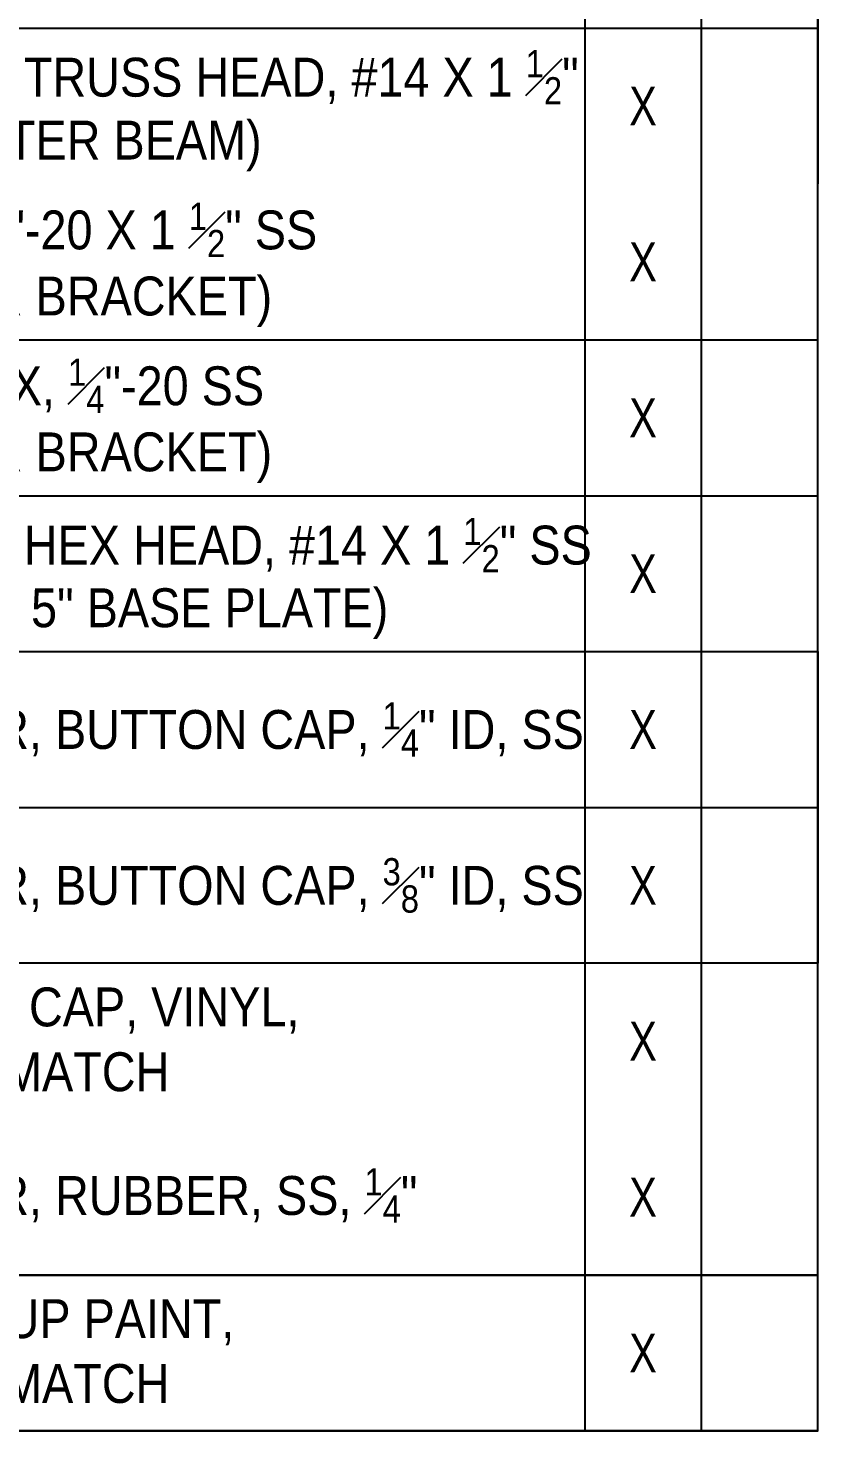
# Model space of a CAD drawing. Header units: inches. Extents: x -333 to 1223, y -450 to 45.
# Drawn here: x -126.8 to -86.1, y -399.3 to -327.2 of the extents above; entities that cross this region are included whole.
import ezdxf
from ezdxf.enums import TextEntityAlignment as Align

# ---------------------------------------------------------------- set-up
doc = ezdxf.new("R2010")
doc.units = ezdxf.units.IN
doc.header["$MEASUREMENT"] = 0
doc.layers.add('NOTES', color=7, linetype='Continuous')
doc.layers.add('PL', color=252, linetype='Continuous')
doc.styles.add('Schedule', font='GOTHIC.TTF', dxfattribs={"width": 0.9})

# ---------------------------------------------------------------- blocks, each defined once
blk = doc.blocks.new('*U286')
blk.add_lwpolyline([(81.27, 0), (9, 0), (9, -120.218), (81.27, -120.218)], close=True)
blk = doc.blocks.new('16-47-BLOCK-1')
for p, q in [((60.27, 0), (60.27, -8.015)), ((66.27, 0), (66.27, -8.015))]:
    blk.add_line(p, q)
blk.add_lwpolyline([(0, -8.015), (0, 0), (72.27, 0), (72.27, -8.015)])
at = {"layer": 'NOTES', "style": 'Schedule', "width": 0.8}
blk.add_attdef('QTY', text='', height=2, dxfattribs=at).set_placement((63.27, -4.007), align=Align.MIDDLE_CENTER)
at = {"layer": 'NOTES', "style": 'Schedule', "width": 0.9}
blk.add_attdef('DESC.', text='', height=2, dxfattribs=at).set_placement((21.12, -5.471), align=Align.MIDDLE_LEFT)
blk = doc.blocks.new('CANOPY-SCREW-14X1.5-TRUSS-1')
for p, q in [((60.27, 0), (60.27, -8.015)), ((66.27, 0), (66.27, -8.015))]:
    blk.add_line(p, q)
blk.add_lwpolyline([(0, -8.015), (0, 0), (72.27, 0), (72.27, -8.015)])
at = {"layer": 'NOTES', "insert": (21.12, -4.007), "char_height": 2, "width": 39.15042, "attachment_point": 4, "style": 'Schedule'}
blk.add_mtext('\\A1;SCREW, TRUSS HEAD, #14 X 1 {\\H0.7x;\\S1#2;}" SS', dxfattribs=at)
at = {"layer": 'NOTES', "style": 'Schedule', "width": 0.8}
blk.add_attdef('X', text='', height=2, dxfattribs=at).set_placement((63.27, -4.007), align=Align.MIDDLE_CENTER)
at = {"layer": 'NOTES', "style": 'Schedule', "width": 0.9}
blk.add_attdef('DESC.', text='', height=2, dxfattribs=at).set_placement((24.664, -5.762), align=Align.MIDDLE_LEFT)
blk = doc.blocks.new('60-28-BLOCK-1')
for p, q in [((60.27, 0), (60.27, -8.015)), ((66.27, 0), (66.27, -8.015))]:
    blk.add_line(p, q)
blk.add_lwpolyline([(0, 0), (0, -8.015), (72.27, -8.015), (72.27, 0)])
at = {"layer": 'NOTES', "insert": (21.12, -4.007), "char_height": 2, "width": 39.15042, "attachment_point": 4, "style": 'Schedule'}
blk.add_mtext('\\A1;SCREW, HEX HEAD, #14 X 1 {\\H0.7x;\\S1#2;}" SS\\PTEK', dxfattribs=at)
at = {"layer": 'NOTES', "style": 'Schedule', "width": 0.8}
blk.add_attdef('X', text='', height=2, dxfattribs=at).set_placement((63.27, -4.007), align=Align.MIDDLE_CENTER)
at = {"layer": 'NOTES', "style": 'Schedule', "width": 0.9}
blk.add_attdef('DESC.', text='', height=2, dxfattribs=at).set_placement((25.851, -5.762), align=Align.MIDDLE_LEFT)
blk = doc.blocks.new('TOUCH-UP PAINT-COLOR MATCH')
for p, q in [((60.27, 0), (60.27, -8.015)), ((66.27, 0), (66.27, -8.015)), ((72.27, -8.015), (0, -8.015))]:
    blk.add_line(p, q)
blk.add_lwpolyline([(72.27, -8.015), (72.27, 0), (0, 0), (0, -8.015)])
at = {"layer": 'NOTES', "insert": (21.12, -3.923), "char_height": 2, "width": 39.15042, "attachment_point": 4, "style": 'Schedule'}
blk.add_mtext('\\A1;TOUCH-UP PAINT,\\PCOLOR MATCH', dxfattribs=at)
at = {"layer": 'NOTES', "style": 'Schedule'}
blk.add_attdef('PN', text='', height=2, dxfattribs=at).set_placement((5.755, -3.979), align=Align.MIDDLE_CENTER)
at = {"layer": 'NOTES', "style": 'Schedule', "width": 0.8}
blk.add_attdef('QTY', text='', height=2, dxfattribs=at).set_placement((63.27, -4.007), align=Align.MIDDLE_CENTER)
blk = doc.blocks.new('16-25-BLOCK-1')
for p, q in [((60.27, 0), (60.27, -8.015)), ((66.27, 0), (66.27, -8.015))]:
    blk.add_line(p, q)
blk.add_lwpolyline([(0, -8.015), (0, 0), (72.27, 0), (72.27, -8.015)])
at = {"layer": 'NOTES', "insert": (21.12, -4.007), "char_height": 2, "width": 39.15042, "attachment_point": 4, "style": 'Schedule'}
blk.add_mtext('\\A1;WASHER, BUTTON CAP, {\\H0.7x;\\S1#4;}" ID, SS', dxfattribs=at)
at = {"layer": 'NOTES', "style": 'Schedule', "width": 0.8}
blk.add_attdef('QTY', text='', height=2, dxfattribs=at).set_placement((63.27, -4.007), align=Align.MIDDLE_CENTER)
blk = doc.blocks.new('16-26-BLOCK-1')
for p, q in [((60.27, 0), (60.27, -8.015)), ((66.27, 0), (66.27, -8.015))]:
    blk.add_line(p, q)
blk.add_lwpolyline([(0, -8.015), (0, 0), (72.27, 0), (72.27, -8.015)])
at = {"layer": 'NOTES', "insert": (21.12, -4.007), "char_height": 2, "width": 39.15042, "attachment_point": 4, "style": 'Schedule'}
blk.add_mtext('\\A1;WASHER, BUTTON CAP, {\\H0.7x;\\S3#8;}" ID, SS', dxfattribs=at)
at = {"layer": 'NOTES', "style": 'Schedule', "width": 0.8}
blk.add_attdef('QTY', text='', height=2, dxfattribs=at).set_placement((63.27, -4.007), align=Align.MIDDLE_CENTER)
blk = doc.blocks.new('60-17-BLOCK-1')
for p, q in [((60.27, 0), (60.27, -8.015)), ((66.27, 0), (66.27, -8.015))]:
    blk.add_line(p, q)
blk.add_lwpolyline([(0, 0), (0, -8.015), (72.27, -8.015), (72.27, 0)])
at = {"layer": 'NOTES', "insert": (21.12, -2.365), "char_height": 2, "width": 39.15042, "attachment_point": 4, "style": 'Schedule'}
blk.add_mtext('\\A1;BOLT, {\\H0.7x;\\S1#4;}"-20 X 1 {\\H0.7x;\\S1#2;}" SS', dxfattribs=at)
at = {"layer": 'NOTES', "style": 'Schedule', "width": 0.8}
blk.add_attdef('X', text='', height=2, dxfattribs=at).set_placement((63.27, -4.007), align=Align.MIDDLE_CENTER)
at = {"layer": 'NOTES', "style": 'Schedule', "width": 0.9}
blk.add_attdef('DESC.', text='', height=2, dxfattribs=at).set_placement((20.925, -5.762), align=Align.MIDDLE_LEFT)
blk = doc.blocks.new('60-23-BLOCK-1')
for p, q in [((60.27, 0), (60.27, -8.015)), ((66.27, 0), (66.27, -8.015))]:
    blk.add_line(p, q)
blk.add_lwpolyline([(0, 0), (0, -8.015), (72.27, -8.015), (72.27, 0)])
at = {"layer": 'NOTES', "insert": (21.12, -2.365), "char_height": 2, "width": 39.15042, "attachment_point": 4, "style": 'Schedule'}
blk.add_mtext('\\A1;NUT, HEX, {\\H0.7x;\\S1#4;}"-20 SS', dxfattribs=at)
at = {"layer": 'NOTES', "style": 'Schedule', "width": 0.8}
blk.add_attdef('X', text='', height=2, dxfattribs=at).set_placement((63.27, -4.007), align=Align.MIDDLE_CENTER)
at = {"layer": 'NOTES', "style": 'Schedule', "width": 0.9}
blk.add_attdef('DESC.', text='', height=2, dxfattribs=at).set_placement((20.925, -5.762), align=Align.MIDDLE_LEFT)
blk = doc.blocks.new('60-10-BLOCK-1')
for p, q in [((60.27, 0), (60.27, -8.015)), ((66.27, 0), (66.27, -8.015))]:
    blk.add_line(p, q)
blk.add_lwpolyline([(0, 0), (0, -8.015), (72.27, -8.015), (72.27, 0)])
at = {"layer": 'NOTES', "insert": (21.12, -3.923), "char_height": 2, "width": 39.15042, "attachment_point": 4, "style": 'Schedule'}
blk.add_mtext('\\A1;WASHER, RUBBER, SS, {\\H0.7x;\\S1#4;}"', dxfattribs=at)
at = {"layer": 'NOTES', "style": 'Schedule', "width": 0.8}
blk.add_attdef('X', text='', height=2, dxfattribs=at).set_placement((63.27, -4.007), align=Align.MIDDLE_CENTER)
blk = doc.blocks.new('BUTTON CAP-COLOR MATCH')
for p, q in [((60.27, 0), (60.27, -8.015)), ((66.27, 0), (66.27, -8.015))]:
    blk.add_line(p, q)
blk.add_lwpolyline([(72.27, -8.015), (72.27, 0), (0, 0), (0, -8.015)])
at = {"layer": 'NOTES', "insert": (21.12, -3.923), "char_height": 2, "width": 39.15042, "attachment_point": 4, "style": 'Schedule'}
blk.add_mtext('\\A1;BUTTON CAP, VINYL,\\PCOLOR MATCH', dxfattribs=at)
at = {"layer": 'NOTES', "style": 'Schedule'}
blk.add_attdef('PN', text='', height=2, dxfattribs=at).set_placement((5.755, -3.979), align=Align.MIDDLE_CENTER)
at = {"layer": 'NOTES', "style": 'Schedule', "width": 0.8}
blk.add_attdef('QTY', text='', height=2, dxfattribs=at).set_placement((63.27, -4.007), align=Align.MIDDLE_CENTER)

msp = doc.modelspace()

# ---------------------------------------------------------------- block references
at = {"layer": 'PL'}
for name, p in [('*U286', (-167.39494, -279.09918)), ('16-47-BLOCK-1', (-158.39494, -319.17191))]:
    msp.add_blockref(name, p, dxfattribs=at)
for name, p, values in [('CANOPY-SCREW-14X1.5-TRUSS-1', (-158.39494, -327.18646), {'X': 'X', 'DESC.': '(GUTTER BEAM)'}), ('60-17-BLOCK-1', (-158.39494, -335.201), {'X': 'X', 'DESC.': '(RAFTER BRACKET)'}), ('60-23-BLOCK-1', (-158.39494, -343.21555), {'X': 'X', 'DESC.': '(RAFTER BRACKET)'}), ('60-28-BLOCK-1', (-158.39494, -351.2301), {'X': 'X', 'DESC.': '(3" X 5" BASE PLATE)'}), ('16-25-BLOCK-1', (-158.39494, -359.24464), {'QTY': 'X'}), ('16-26-BLOCK-1', (-158.39494, -367.25919), {'QTY': 'X'}), ('60-10-BLOCK-1', (-158.39494, -383.28828), {'X': 'X'})]:
    msp.add_blockref(name, p, dxfattribs=at).add_auto_attribs(values)
ref = msp.add_blockref('BUTTON CAP-COLOR MATCH', (-158.39494, -375.27374), dxfattribs=at)
ref.add_attrib('QTY', 'X', dxfattribs={"layer": 'NOTES', "height": 2, "style": 'Schedule', "width": 0.8}).set_placement((-95.125, -379.28101), align=Align.MIDDLE_CENTER)
ref = msp.add_blockref('TOUCH-UP PAINT-COLOR MATCH', (-158.39494, -391.30283), dxfattribs=at)
ref.add_attrib('QTY', 'X', dxfattribs={"layer": 'NOTES', "height": 2, "style": 'Schedule', "width": 0.8}).set_placement((-95.125, -395.3101), align=Align.MIDDLE_CENTER)

doc.saveas('drawing.dxf')
